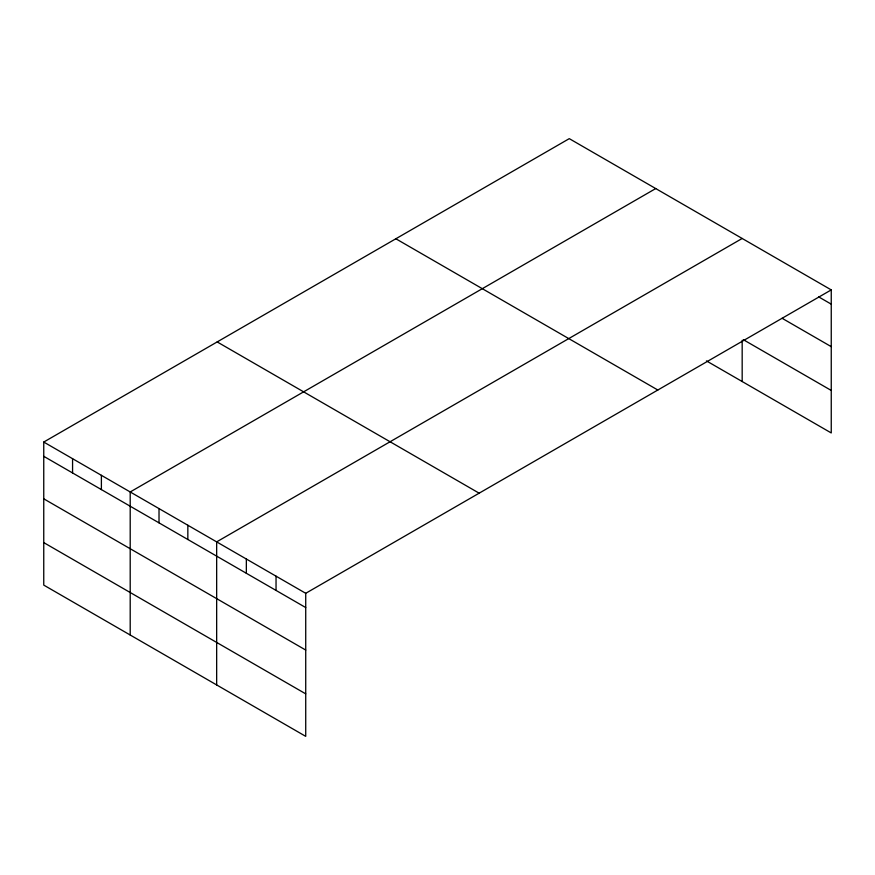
<?xml version="1.0" encoding="UTF-8"?>
<svg xmlns="http://www.w3.org/2000/svg" width="875" height="875" viewBox="0 0 875 875"><rect width="100%" height="100%" fill="white"/><g stroke="black" fill="none" stroke-linecap="round" stroke-linejoin="round"><path stroke-width="1.31" d="M831.25 289.898L569.275 138.644L43.75 442.05L43.75 585.102L305.725 736.356L305.725 593.305L831.25 289.898L831.25 432.95L706.442 360.894M655.725 188.562L130.2 491.969L130.2 635.02M742.175 238.47L216.661 541.877L216.661 684.928M818.694 296.898L831.25 304.15M782.141 318.303L831.25 346.653M743.323 339.686L831.25 390.447M395.85 238.766L657.825 390.02M217.175 341.928L479.15 493.183M43.75 442.05L305.725 593.305M43.75 456.312L305.725 607.556M43.75 498.816L305.725 650.059M43.75 542.598L305.725 693.853M742.175 340.353L742.175 381.522M276.041 576.166L276.041 590.417M246.345 559.016L246.345 573.278M187.841 525.241L187.841 539.503M159.02 508.605L159.02 522.856M101.391 475.322L101.391 489.584M72.57 458.686L72.57 472.948"/></g></svg>
